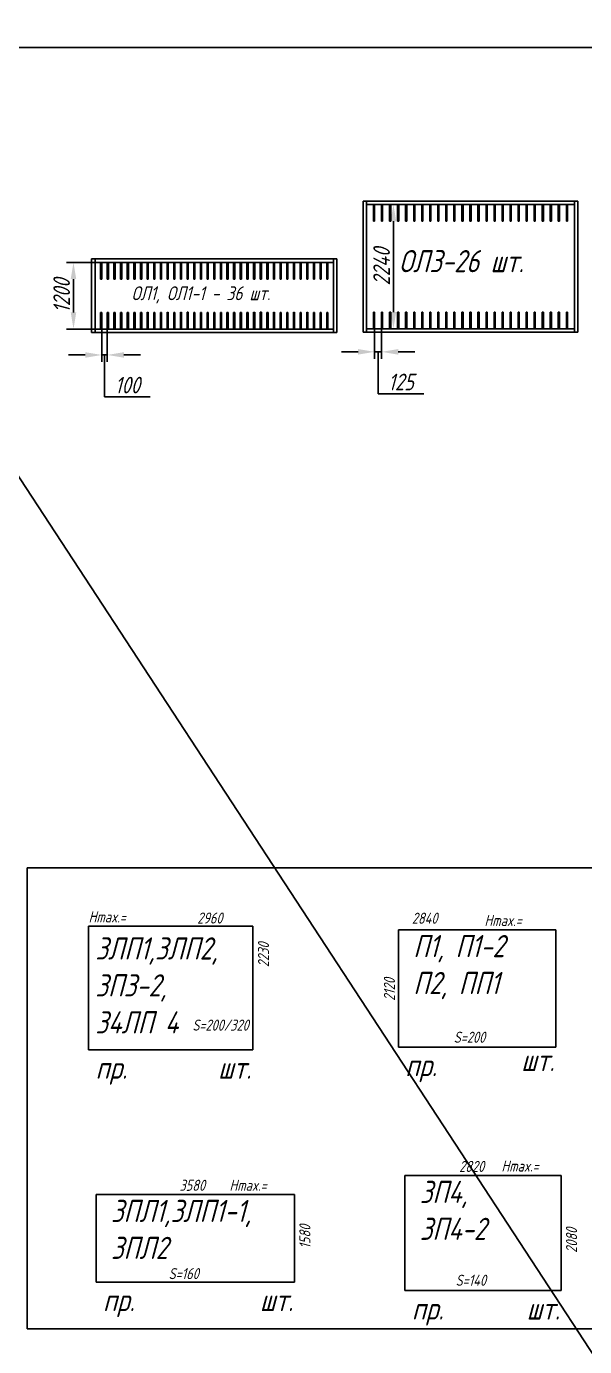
# Model space of a CAD drawing. Header units: millimetres. Extents: x -80926 to 207199, y -554506 to -32322.
# Drawn here: x -10961 to -887, y -168550 to -144722 of the extents above; entities that cross this region are included whole.
import ezdxf

# ---------------------------------------------------------------- set-up
doc = ezdxf.new("R2010")
doc.units = ezdxf.units.MM
doc.styles.add('GOST 2.304', font='CS_Gost2304.shx', dxfattribs={"oblique": 15})
doc.dimstyles.new('GOST', dxfattribs={"dimscale": 0, "dimtxt": 3, "dimasz": 3, "dimexe": 1.25, "dimexo": 0, "dimtad": 1, "dimtoh": 1, "dimdec": 3, "dimtxsty": 'GOST 2.304', "dimcen": 5, "dimadec": 3, "dimazin": 2, "dimtfac": 0.75, "dimtdec": 4, "dimtmove": 1, "dimatfit": 3, "dimfxl": 0, "dimtolj": 1, "dimarcsym": 0})

# ---------------------------------------------------------------- blocks, each defined once
blk = doc.blocks.new('*D35')
at = {"color": 0, "lineweight": -2}
for p, q in [((-9600, -150184), (-9600, -150777)), ((-9500, -150184), (-9500, -150777)), ((-9900, -150652), (-10200, -150652)), ((-9600, -150652), (-9500, -150652)), ((-9600, -150652), (-9500, -150652)), ((-9550, -150652), (-9550, -151408)), ((-9200, -150652), (-8900, -150652)), ((-9550, -151408), (-8725, -151408))]:
    blk.add_line(p, q, dxfattribs=at)
at = {"color": 0}
for points in [[(-9900, -150602), (-9900, -150702), (-9600, -150652)], [(-9200, -150602), (-9200, -150702), (-9500, -150652)]]:
    blk.add_solid(points, dxfattribs=at)
at = {"layer": 'Defpoints', "color": 0}
for p in [(-9600, -150184), (-9500, -150184), (-9500, -150652)]:
    blk.add_point(p, dxfattribs=at)
at = {"color": 0, "insert": (-9138, -151196), "char_height": 300, "attachment_point": 5, "style": 'GOST 2.304'}
blk.add_mtext('\\A1;100', dxfattribs=at)
blk = doc.blocks.new('*D36')
at = {"color": 0, "lineweight": -2}
for p, q in [((-4676, -150179), (-4676, -150721)), ((-4551, -150179), (-4551, -150721)), ((-4976, -150596), (-5276, -150596)), ((-4676, -150596), (-4551, -150596)), ((-4676, -150596), (-4551, -150596)), ((-4613, -150596), (-4613, -151352)), ((-4251, -150596), (-3951, -150596)), ((-4613, -151352), (-3787, -151352))]:
    blk.add_line(p, q, dxfattribs=at)
at = {"color": 0}
for points in [[(-4976, -150546), (-4976, -150646), (-4676, -150596)], [(-4251, -150546), (-4251, -150646), (-4551, -150596)]]:
    blk.add_solid(points, dxfattribs=at)
at = {"layer": 'Defpoints', "color": 0}
for p in [(-4676, -150179), (-4551, -150179), (-4551, -150596)]:
    blk.add_point(p, dxfattribs=at)
at = {"color": 0, "insert": (-4200, -151140), "char_height": 300, "attachment_point": 5, "style": 'GOST 2.304'}
blk.add_mtext('\\A1;125', dxfattribs=at)
blk = doc.blocks.new('*D40')
at = {"color": 0, "lineweight": -2}
for p, q in [((-9720, -148984), (-10236, -148984)), ((-10111, -149284), (-10111, -149884)), ((-9720, -150184), (-10236, -150184))]:
    blk.add_line(p, q, dxfattribs=at)
at = {"color": 0}
for points in [[(-10161, -149284), (-10061, -149284), (-10111, -148984)], [(-10161, -149884), (-10061, -149884), (-10111, -150184)]]:
    blk.add_solid(points, dxfattribs=at)
at = {"layer": 'Defpoints', "color": 0}
for p in [(-9720, -148984), (-10111, -150184), (-9720, -150184)]:
    blk.add_point(p, dxfattribs=at)
at = {"color": 0, "insert": (-10324, -149584), "char_height": 300, "attachment_point": 5, "rotation": 90, "style": 'GOST 2.304'}
blk.add_mtext('\\A1;1200', dxfattribs=at)
blk = doc.blocks.new('*D41')
at = {"color": 0, "lineweight": -2}
for p, q in [((-4821, -147939), (-4212, -147939)), ((-4337, -148239), (-4337, -149879)), ((-4821, -150179), (-4212, -150179))]:
    blk.add_line(p, q, dxfattribs=at)
at = {"color": 0}
for points in [[(-4387, -148239), (-4287, -148239), (-4337, -147939)], [(-4387, -149879), (-4287, -149879), (-4337, -150179)]]:
    blk.add_solid(points, dxfattribs=at)
at = {"layer": 'Defpoints', "color": 0}
for p in [(-4821, -147939), (-4821, -150179), (-4337, -150179)]:
    blk.add_point(p, dxfattribs=at)
at = {"color": 0, "insert": (-4550, -149059), "char_height": 300, "attachment_point": 5, "rotation": 90, "style": 'GOST 2.304'}
blk.add_mtext('\\A1;2240', dxfattribs=at)

msp = doc.modelspace()

# ---------------------------------------------------------------- linework, layer by layer
at = {"ltscale": 15}
msp.add_line((-80925.7912, -46202.1026), (65730.3415, -270200.2531), dxfattribs=at)
for p, q in [((5892.139, -145105.4612), (-48707.861, -145105.4612)), ((-4884.938, -147875.258), (-1006.938, -147875.258)), ((-4884.938, -149878.655), (-4884.938, -147875.258)), ((-4820.938, -149878.655), (-4820.938, -147875.258)), ((-4820.938, -147939.258), (-1070.938, -147939.258)), ((-4695.938, -148239.258), (-4695.938, -147939.258)), ((-4675.938, -148239.258), (-4675.938, -147939.258)), ((-4550.938, -148239.258), (-4550.938, -147939.258)), ((-4530.938, -148239.258), (-4530.938, -147939.258)), ((-4405.938, -148239.258), (-4405.938, -147939.258)), ((-4385.938, -148239.258), (-4385.938, -147939.258)), ((-4260.938, -148239.258), (-4260.938, -147939.258)), ((-4240.938, -148239.258), (-4240.938, -147939.258)), ((-4115.938, -148239.258), (-4115.938, -147939.258)), ((-4095.938, -148239.258), (-4095.938, -147939.258)), ((-3970.938, -148239.258), (-3970.938, -147939.258)), ((-3950.938, -148239.258), (-3950.938, -147939.258)), ((-3825.938, -148239.258), (-3825.938, -147939.258)), ((-3805.938, -148239.258), (-3805.938, -147939.258)), ((-3680.938, -148239.258), (-3680.938, -147939.258)), ((-3660.938, -148239.258), (-3660.938, -147939.258)), ((-3535.938, -148239.258), (-3535.938, -147939.258)), ((-3515.938, -148239.258), (-3515.938, -147939.258)), ((-3390.938, -148239.258), (-3390.938, -147939.258)), ((-3370.938, -148239.258), (-3370.938, -147939.258)), ((-3245.938, -148239.258), (-3245.938, -147939.258)), ((-3225.938, -148239.258), (-3225.938, -147939.258)), ((-3100.938, -148239.258), (-3100.938, -147939.258)), ((-3080.938, -148239.258), (-3080.938, -147939.258)), ((-2955.938, -148239.258), (-2955.938, -147939.258)), ((-2935.938, -148239.258), (-2935.938, -147939.258)), ((-2810.938, -148239.258), (-2810.938, -147939.258)), ((-2790.938, -148239.258), (-2790.938, -147939.258)), ((-2665.938, -148239.258), (-2665.938, -147939.258)), ((-2645.938, -148239.258), (-2645.938, -147939.258)), ((-2520.938, -148239.258), (-2520.938, -147939.258)), ((-2500.938, -148239.258), (-2500.938, -147939.258)), ((-2375.938, -148239.258), (-2375.938, -147939.258)), ((-2355.938, -148239.258), (-2355.938, -147939.258)), ((-2230.938, -148239.258), (-2230.938, -147939.258)), ((-2210.938, -148239.258), (-2210.938, -147939.258)), ((-2085.938, -148239.258), (-2085.938, -147939.258)), ((-2065.938, -148239.258), (-2065.938, -147939.258)), ((-1940.938, -148239.258), (-1940.938, -147939.258)), ((-1920.938, -148239.258), (-1920.938, -147939.258)), ((-1795.938, -148239.258), (-1795.938, -147939.258)), ((-1775.938, -148239.258), (-1775.938, -147939.258)), ((-1650.938, -148239.258), (-1650.938, -147939.258)), ((-1630.938, -148239.258), (-1630.938, -147939.258)), ((-1505.938, -148239.258), (-1505.938, -147939.258)), ((-1485.938, -148239.258), (-1485.938, -147939.258)), ((-1360.938, -148239.258), (-1360.938, -147939.258)), ((-1340.938, -148239.258), (-1340.938, -147939.258)), ((-1215.938, -148239.258), (-1215.938, -147939.258)), ((-1195.938, -148239.258), (-1195.938, -147939.258)), ((-1070.938, -150243.258), (-1070.938, -147875.258)), ((-1006.938, -150243.258), (-1006.938, -147875.258)), ((-4695.938, -148238.655), (-4675.938, -148238.655)), ((-4550.938, -148238.655), (-4530.938, -148238.655)), ((-4405.938, -148238.655), (-4385.938, -148238.655)), ((-4260.938, -148238.655), (-4240.938, -148238.655)), ((-4115.938, -148238.655), (-4095.938, -148238.655)), ((-3970.938, -148238.655), (-3950.938, -148238.655)), ((-3825.938, -148238.655), (-3805.938, -148238.655)), ((-3680.938, -148238.655), (-3660.938, -148238.655)), ((-3535.938, -148238.655), (-3515.938, -148238.655)), ((-3390.938, -148238.655), (-3370.938, -148238.655)), ((-3245.938, -148238.655), (-3225.938, -148238.655)), ((-3100.938, -148238.655), (-3080.938, -148238.655)), ((-2955.938, -148238.655), (-2935.938, -148238.655)), ((-2810.938, -148238.655), (-2790.938, -148238.655)), ((-2665.938, -148238.655), (-2645.938, -148238.655)), ((-2520.938, -148238.655), (-2500.938, -148238.655)), ((-2375.938, -148238.655), (-2355.938, -148238.655)), ((-2230.938, -148238.655), (-2210.938, -148238.655)), ((-2085.938, -148238.655), (-2065.938, -148238.655)), ((-1940.938, -148238.655), (-1920.938, -148238.655)), ((-1795.938, -148238.655), (-1775.938, -148238.655)), ((-1650.938, -148238.655), (-1630.938, -148238.655)), ((-1505.938, -148238.655), (-1485.938, -148238.655)), ((-1360.938, -148238.655), (-1340.938, -148238.655)), ((-1215.938, -148238.655), (-1195.938, -148238.655)), ((-9784.3227, -149283.5704), (-9784.3227, -148920.1734)), ((-9784.3227, -148920.1734), (-5356.3227, -148920.1734)), ((-9720.3227, -149283.5704), (-9720.3227, -148920.1734)), ((-5420.3227, -150248.1734), (-5420.3227, -148920.1734)), ((-5356.3227, -149283.5704), (-5356.3227, -148920.1734)), ((-9720.3227, -148984.1734), (-5420.3227, -148984.1734)), ((-9620.3227, -149284.7765), (-9620.3227, -148984.7765)), ((-9600.3227, -149284.7765), (-9600.3227, -148984.7765)), ((-9500.3227, -149285.3795), (-9500.3227, -148985.3795)), ((-9480.3227, -149285.3795), (-9480.3227, -148985.3795)), ((-9380.3227, -149284.7765), (-9380.3227, -148984.7765)), ((-9360.3227, -149284.7765), (-9360.3227, -148984.7765)), ((-9260.3227, -149285.3795), (-9260.3227, -148985.3795)), ((-9240.3227, -149285.3795), (-9240.3227, -148985.3795)), ((-9140.3227, -149285.3795), (-9140.3227, -148985.3795)), ((-9120.3227, -149285.3795), (-9120.3227, -148985.3795)), ((-9020.3227, -149285.3795), (-9020.3227, -148985.3795)), ((-9000.3227, -149285.3795), (-9000.3227, -148985.3795)), ((-8900.3227, -149285.3795), (-8900.3227, -148985.3795)), ((-8880.3227, -149285.3795), (-8880.3227, -148985.3795)), ((-8780.3227, -149285.9825), (-8780.3227, -148985.9825)), ((-8760.3227, -149285.9825), (-8760.3227, -148985.9825)), ((-8660.3227, -149285.3795), (-8660.3227, -148985.3795)), ((-8640.3227, -149285.3795), (-8640.3227, -148985.3795)), ((-8540.3227, -149285.3795), (-8540.3227, -148985.3795)), ((-8520.3227, -149285.3795), (-8520.3227, -148985.3795)), ((-8420.3227, -149285.9825), (-8420.3227, -148985.9825)), ((-8400.3227, -149285.9825), (-8400.3227, -148985.9825)), ((-8300.3227, -149285.3795), (-8300.3227, -148985.3795)), ((-8280.3227, -149285.3795), (-8280.3227, -148985.3795)), ((-8180.3227, -149285.9825), (-8180.3227, -148985.9825)), ((-8160.3227, -149285.9825), (-8160.3227, -148985.9825)), ((-8060.3227, -149286.5856), (-8060.3227, -148986.5856)), ((-8040.3227, -149286.5856), (-8040.3227, -148986.5856)), ((-7940.3227, -149285.3795), (-7940.3227, -148985.3795)), ((-7920.3227, -149285.3795), (-7920.3227, -148985.3795)), ((-7820.3227, -149285.3795), (-7820.3227, -148985.3795)), ((-7800.3227, -149285.3795), (-7800.3227, -148985.3795)), ((-7700.3227, -149285.3795), (-7700.3227, -148985.3795)), ((-7680.3227, -149285.3795), (-7680.3227, -148985.3795)), ((-7580.3227, -149285.3795), (-7580.3227, -148985.3795)), ((-7560.3227, -149285.3795), (-7560.3227, -148985.3795)), ((-7460.3227, -149285.3795), (-7460.3227, -148985.3795)), ((-7440.3227, -149285.3795), (-7440.3227, -148985.3795)), ((-7340.3227, -149285.3795), (-7340.3227, -148985.3795)), ((-7320.3227, -149285.3795), (-7320.3227, -148985.3795)), ((-7220.3227, -149285.3795), (-7220.3227, -148985.3795)), ((-7200.3227, -149285.3795), (-7200.3227, -148985.3795)), ((-7100.3227, -149285.3795), (-7100.3227, -148985.3795)), ((-7080.3227, -149285.3795), (-7080.3227, -148985.3795)), ((-6980.3227, -149285.3795), (-6980.3227, -148985.3795)), ((-6960.3227, -149285.3795), (-6960.3227, -148985.3795)), ((-6860.3227, -149285.9825), (-6860.3227, -148985.9825)), ((-6840.3227, -149285.9825), (-6840.3227, -148985.9825)), ((-6740.3227, -149286.5856), (-6740.3227, -148986.5856)), ((-6720.3227, -149286.5856), (-6720.3227, -148986.5856)), ((-6620.3227, -149285.3795), (-6620.3227, -148985.3795)), ((-6600.3227, -149285.3795), (-6600.3227, -148985.3795)), ((-6500.3227, -149285.9825), (-6500.3227, -148985.9825)), ((-6480.3227, -149285.9825), (-6480.3227, -148985.9825)), ((-6380.3227, -149285.3795), (-6380.3227, -148985.3795)), ((-6360.3227, -149285.3795), (-6360.3227, -148985.3795)), ((-6260.3227, -149285.3795), (-6260.3227, -148985.3795)), ((-6240.3227, -149285.3795), (-6240.3227, -148985.3795)), ((-6140.3227, -149285.9825), (-6140.3227, -148985.9825)), ((-6120.3227, -149285.9825), (-6120.3227, -148985.9825)), ((-6020.3227, -149285.3795), (-6020.3227, -148985.3795)), ((-6000.3227, -149285.3795), (-6000.3227, -148985.3795)), ((-5900.3227, -149285.9825), (-5900.3227, -148985.9825)), ((-5880.3227, -149285.9825), (-5880.3227, -148985.9825)), ((-5780.3227, -149285.3795), (-5780.3227, -148985.3795)), ((-5760.3227, -149285.3795), (-5760.3227, -148985.3795)), ((-5660.3227, -149285.3795), (-5660.3227, -148985.3795)), ((-5640.3227, -149285.3795), (-5640.3227, -148985.3795)), ((-5540.3227, -149285.3795), (-5540.3227, -148985.3795)), ((-5520.3227, -149285.3795), (-5520.3227, -148985.3795)), ((-9784.3227, -149283.5704), (-9784.3227, -150248.1734)), ((-9720.3227, -149283.5704), (-9720.3227, -150248.1734)), ((-9620.3227, -149284.1734), (-9600.3227, -149284.1734)), ((-9500.3227, -149284.7765), (-9480.3227, -149284.7765)), ((-9380.3227, -149284.1734), (-9360.3227, -149284.1734)), ((-9260.3227, -149284.7765), (-9240.3227, -149284.7765)), ((-9140.3227, -149284.7765), (-9120.3227, -149284.7765)), ((-9020.3227, -149284.7765), (-9000.3227, -149284.7765)), ((-8900.3227, -149284.7765), (-8880.3227, -149284.7765)), ((-8780.3227, -149285.3795), (-8760.3227, -149285.3795)), ((-8660.3227, -149284.7765), (-8640.3227, -149284.7765)), ((-8540.3227, -149284.7765), (-8520.3227, -149284.7765)), ((-8420.3227, -149285.3795), (-8400.3227, -149285.3795)), ((-8300.3227, -149284.7765), (-8280.3227, -149284.7765)), ((-8180.3227, -149285.3795), (-8160.3227, -149285.3795)), ((-8060.3227, -149285.9825), (-8040.3227, -149285.9825)), ((-7940.3227, -149284.7765), (-7920.3227, -149284.7765)), ((-7820.3227, -149284.7765), (-7800.3227, -149284.7765)), ((-7700.3227, -149284.7765), (-7680.3227, -149284.7765)), ((-7580.3227, -149284.7765), (-7560.3227, -149284.7765)), ((-7460.3227, -149284.7765), (-7440.3227, -149284.7765)), ((-7340.3227, -149284.7765), (-7320.3227, -149284.7765)), ((-7220.3227, -149284.7765), (-7200.3227, -149284.7765)), ((-7100.3227, -149284.7765), (-7080.3227, -149284.7765)), ((-6980.3227, -149284.7765), (-6960.3227, -149284.7765)), ((-6860.3227, -149285.3795), (-6840.3227, -149285.3795)), ((-6740.3227, -149285.9825), (-6720.3227, -149285.9825)), ((-6620.3227, -149284.7765), (-6600.3227, -149284.7765)), ((-6500.3227, -149285.3795), (-6480.3227, -149285.3795)), ((-6380.3227, -149284.7765), (-6360.3227, -149284.7765)), ((-6260.3227, -149284.7765), (-6240.3227, -149284.7765)), ((-6140.3227, -149285.3795), (-6120.3227, -149285.3795)), ((-6020.3227, -149284.7765), (-6000.3227, -149284.7765)), ((-5900.3227, -149285.3795), (-5880.3227, -149285.3795)), ((-5780.3227, -149284.7765), (-5760.3227, -149284.7765)), ((-5660.3227, -149284.7765), (-5640.3227, -149284.7765)), ((-5540.3227, -149284.7765), (-5520.3227, -149284.7765)), ((-5356.3227, -149283.5704), (-5356.3227, -150248.1734)), ((-9620.3227, -149883.5704), (-9620.3227, -150183.5704)), ((-9620.3227, -149884.1734), (-9600.3227, -149884.1734)), ((-9600.3227, -149883.5704), (-9600.3227, -150183.5704)), ((-9500.3227, -149882.9674), (-9500.3227, -150182.9674)), ((-9500.3227, -149883.5704), (-9480.3227, -149883.5704)), ((-9480.3227, -149882.9674), (-9480.3227, -150182.9674)), ((-9380.3227, -149883.5704), (-9380.3227, -150183.5704)), ((-9380.3227, -149884.1734), (-9360.3227, -149884.1734)), ((-9360.3227, -149883.5704), (-9360.3227, -150183.5704)), ((-9260.3227, -149882.9674), (-9260.3227, -150182.9674)), ((-9260.3227, -149883.5704), (-9240.3227, -149883.5704)), ((-9240.3227, -149882.9674), (-9240.3227, -150182.9674)), ((-9140.3227, -149882.9674), (-9140.3227, -150182.9674)), ((-9140.3227, -149883.5704), (-9120.3227, -149883.5704)), ((-9120.3227, -149882.9674), (-9120.3227, -150182.9674)), ((-9020.3227, -149882.9674), (-9020.3227, -150182.9674)), ((-9020.3227, -149883.5704), (-9000.3227, -149883.5704)), ((-9000.3227, -149882.9674), (-9000.3227, -150182.9674)), ((-8900.3227, -149882.9674), (-8900.3227, -150182.9674)), ((-8900.3227, -149883.5704), (-8880.3227, -149883.5704)), ((-8880.3227, -149882.9674), (-8880.3227, -150182.9674)), ((-8780.3227, -149882.3643), (-8780.3227, -150182.3643)), ((-8780.3227, -149882.9674), (-8760.3227, -149882.9674)), ((-8760.3227, -149882.3643), (-8760.3227, -150182.3643)), ((-8660.3227, -149882.9674), (-8660.3227, -150182.9674)), ((-8660.3227, -149883.5704), (-8640.3227, -149883.5704)), ((-8640.3227, -149882.9674), (-8640.3227, -150182.9674)), ((-8540.3227, -149882.9674), (-8540.3227, -150182.9674)), ((-8540.3227, -149883.5704), (-8520.3227, -149883.5704)), ((-8520.3227, -149882.9674), (-8520.3227, -150182.9674)), ((-8420.3227, -149882.3643), (-8420.3227, -150182.3643)), ((-8420.3227, -149882.9674), (-8400.3227, -149882.9674)), ((-8400.3227, -149882.3643), (-8400.3227, -150182.3643)), ((-8300.3227, -149882.9674), (-8300.3227, -150182.9674)), ((-8300.3227, -149883.5704), (-8280.3227, -149883.5704)), ((-8280.3227, -149882.9674), (-8280.3227, -150182.9674)), ((-8180.3227, -149882.3643), (-8180.3227, -150182.3643)), ((-8180.3227, -149882.9674), (-8160.3227, -149882.9674)), ((-8160.3227, -149882.3643), (-8160.3227, -150182.3643)), ((-8060.3227, -149881.7613), (-8060.3227, -150181.7613)), ((-8060.3227, -149882.3643), (-8040.3227, -149882.3643)), ((-8040.3227, -149881.7613), (-8040.3227, -150181.7613)), ((-7940.3227, -149882.9674), (-7940.3227, -150182.9674)), ((-7940.3227, -149883.5704), (-7920.3227, -149883.5704)), ((-7920.3227, -149882.9674), (-7920.3227, -150182.9674)), ((-7820.3227, -149882.9674), (-7820.3227, -150182.9674)), ((-7820.3227, -149883.5704), (-7800.3227, -149883.5704)), ((-7800.3227, -149882.9674), (-7800.3227, -150182.9674)), ((-7700.3227, -149882.9674), (-7700.3227, -150182.9674)), ((-7700.3227, -149883.5704), (-7680.3227, -149883.5704)), ((-7680.3227, -149882.9674), (-7680.3227, -150182.9674)), ((-7580.3227, -149882.9674), (-7580.3227, -150182.9674)), ((-7580.3227, -149883.5704), (-7560.3227, -149883.5704)), ((-7560.3227, -149882.9674), (-7560.3227, -150182.9674)), ((-7460.3227, -149882.9674), (-7460.3227, -150182.9674)), ((-7460.3227, -149883.5704), (-7440.3227, -149883.5704)), ((-7440.3227, -149882.9674), (-7440.3227, -150182.9674)), ((-7340.3227, -149882.9674), (-7340.3227, -150182.9674)), ((-7340.3227, -149883.5704), (-7320.3227, -149883.5704)), ((-7320.3227, -149882.9674), (-7320.3227, -150182.9674)), ((-7220.3227, -149882.9674), (-7220.3227, -150182.9674)), ((-7220.3227, -149883.5704), (-7200.3227, -149883.5704)), ((-7200.3227, -149882.9674), (-7200.3227, -150182.9674)), ((-7100.3227, -149882.9674), (-7100.3227, -150182.9674)), ((-7100.3227, -149883.5704), (-7080.3227, -149883.5704)), ((-7080.3227, -149882.9674), (-7080.3227, -150182.9674)), ((-6980.3227, -149882.9674), (-6980.3227, -150182.9674)), ((-6980.3227, -149883.5704), (-6960.3227, -149883.5704)), ((-6960.3227, -149882.9674), (-6960.3227, -150182.9674)), ((-6860.3227, -149882.3643), (-6860.3227, -150182.3643)), ((-6860.3227, -149882.9674), (-6840.3227, -149882.9674)), ((-6840.3227, -149882.3643), (-6840.3227, -150182.3643)), ((-6740.3227, -149881.7613), (-6740.3227, -150181.7613)), ((-6740.3227, -149882.3643), (-6720.3227, -149882.3643)), ((-6720.3227, -149881.7613), (-6720.3227, -150181.7613)), ((-6620.3227, -149882.9674), (-6620.3227, -150182.9674)), ((-6620.3227, -149883.5704), (-6600.3227, -149883.5704)), ((-6600.3227, -149882.9674), (-6600.3227, -150182.9674)), ((-6500.3227, -149882.3643), (-6500.3227, -150182.3643)), ((-6500.3227, -149882.9674), (-6480.3227, -149882.9674)), ((-6480.3227, -149882.3643), (-6480.3227, -150182.3643)), ((-6380.3227, -149882.9674), (-6380.3227, -150182.9674)), ((-6380.3227, -149883.5704), (-6360.3227, -149883.5704)), ((-6360.3227, -149882.9674), (-6360.3227, -150182.9674)), ((-6260.3227, -149882.9674), (-6260.3227, -150182.9674)), ((-6260.3227, -149883.5704), (-6240.3227, -149883.5704)), ((-6240.3227, -149882.9674), (-6240.3227, -150182.9674)), ((-6140.3227, -149882.3643), (-6140.3227, -150182.3643)), ((-6140.3227, -149882.9674), (-6120.3227, -149882.9674)), ((-6120.3227, -149882.3643), (-6120.3227, -150182.3643)), ((-6020.3227, -149882.9674), (-6020.3227, -150182.9674)), ((-6020.3227, -149883.5704), (-6000.3227, -149883.5704)), ((-6000.3227, -149882.9674), (-6000.3227, -150182.9674)), ((-5900.3227, -149882.3643), (-5900.3227, -150182.3643)), ((-5900.3227, -149882.9674), (-5880.3227, -149882.9674)), ((-5880.3227, -149882.3643), (-5880.3227, -150182.3643)), ((-5780.3227, -149882.9674), (-5780.3227, -150182.9674)), ((-5780.3227, -149883.5704), (-5760.3227, -149883.5704)), ((-5760.3227, -149882.9674), (-5760.3227, -150182.9674)), ((-5660.3227, -149882.9674), (-5660.3227, -150182.9674)), ((-5660.3227, -149883.5704), (-5640.3227, -149883.5704)), ((-5640.3227, -149882.9674), (-5640.3227, -150182.9674)), ((-5540.3227, -149882.9674), (-5540.3227, -150182.9674)), ((-5540.3227, -149883.5704), (-5520.3227, -149883.5704)), ((-5520.3227, -149882.9674), (-5520.3227, -150182.9674)), ((-4884.938, -149878.655), (-4884.938, -150243.258)), ((-4820.938, -149878.655), (-4820.938, -150243.258)), ((-4695.938, -149879.258), (-4695.938, -150179.258)), ((-4695.938, -149879.861), (-4675.938, -149879.861)), ((-4675.938, -149879.258), (-4675.938, -150179.258)), ((-4550.938, -149879.258), (-4550.938, -150179.258)), ((-4550.938, -149879.861), (-4530.938, -149879.861)), ((-4530.938, -149879.258), (-4530.938, -150179.258)), ((-4405.938, -149879.258), (-4405.938, -150179.258)), ((-4405.938, -149879.861), (-4385.938, -149879.861)), ((-4385.938, -149879.258), (-4385.938, -150179.258)), ((-4260.938, -149879.258), (-4260.938, -150179.258)), ((-4260.938, -149879.861), (-4240.938, -149879.861)), ((-4240.938, -149879.258), (-4240.938, -150179.258)), ((-4115.938, -149879.258), (-4115.938, -150179.258)), ((-4115.938, -149879.861), (-4095.938, -149879.861)), ((-4095.938, -149879.258), (-4095.938, -150179.258)), ((-3970.938, -149879.258), (-3970.938, -150179.258)), ((-3970.938, -149879.861), (-3950.938, -149879.861)), ((-3950.938, -149879.258), (-3950.938, -150179.258)), ((-3825.938, -149879.258), (-3825.938, -150179.258)), ((-3825.938, -149879.861), (-3805.938, -149879.861)), ((-3805.938, -149879.258), (-3805.938, -150179.258)), ((-3680.938, -149879.258), (-3680.938, -150179.258)), ((-3680.938, -149879.861), (-3660.938, -149879.861)), ((-3660.938, -149879.258), (-3660.938, -150179.258)), ((-3535.938, -149879.258), (-3535.938, -150179.258)), ((-3535.938, -149879.861), (-3515.938, -149879.861)), ((-3515.938, -149879.258), (-3515.938, -150179.258)), ((-3390.938, -149879.258), (-3390.938, -150179.258)), ((-3390.938, -149879.861), (-3370.938, -149879.861)), ((-3370.938, -149879.258), (-3370.938, -150179.258)), ((-3245.938, -149879.258), (-3245.938, -150179.258)), ((-3245.938, -149879.861), (-3225.938, -149879.861)), ((-3225.938, -149879.258), (-3225.938, -150179.258)), ((-3100.938, -149879.258), (-3100.938, -150179.258)), ((-3100.938, -149879.861), (-3080.938, -149879.861)), ((-3080.938, -149879.258), (-3080.938, -150179.258)), ((-2955.938, -149879.258), (-2955.938, -150179.258)), ((-2955.938, -149879.861), (-2935.938, -149879.861)), ((-2935.938, -149879.258), (-2935.938, -150179.258)), ((-2810.938, -149879.258), (-2810.938, -150179.258)), ((-2810.938, -149879.861), (-2790.938, -149879.861)), ((-2790.938, -149879.258), (-2790.938, -150179.258)), ((-2665.938, -149879.258), (-2665.938, -150179.258)), ((-2665.938, -149879.861), (-2645.938, -149879.861)), ((-2645.938, -149879.258), (-2645.938, -150179.258)), ((-2520.938, -149879.258), (-2520.938, -150179.258)), ((-2520.938, -149879.861), (-2500.938, -149879.861)), ((-2500.938, -149879.258), (-2500.938, -150179.258)), ((-2375.938, -149879.258), (-2375.938, -150179.258)), ((-2375.938, -149879.861), (-2355.938, -149879.861)), ((-2355.938, -149879.258), (-2355.938, -150179.258)), ((-2230.938, -149879.258), (-2230.938, -150179.258)), ((-2230.938, -149879.861), (-2210.938, -149879.861)), ((-2210.938, -149879.258), (-2210.938, -150179.258)), ((-2085.938, -149879.258), (-2085.938, -150179.258)), ((-2085.938, -149879.861), (-2065.938, -149879.861)), ((-2065.938, -149879.258), (-2065.938, -150179.258)), ((-1940.938, -149879.258), (-1940.938, -150179.258)), ((-1940.938, -149879.861), (-1920.938, -149879.861)), ((-1920.938, -149879.258), (-1920.938, -150179.258)), ((-1795.938, -149879.258), (-1795.938, -150179.258)), ((-1795.938, -149879.861), (-1775.938, -149879.861)), ((-1775.938, -149879.258), (-1775.938, -150179.258)), ((-1650.938, -149879.258), (-1650.938, -150179.258)), ((-1650.938, -149879.861), (-1630.938, -149879.861)), ((-1630.938, -149879.258), (-1630.938, -150179.258)), ((-1505.938, -149879.258), (-1505.938, -150179.258)), ((-1505.938, -149879.861), (-1485.938, -149879.861)), ((-1485.938, -149879.258), (-1485.938, -150179.258)), ((-1360.938, -149879.258), (-1360.938, -150179.258)), ((-1360.938, -149879.861), (-1340.938, -149879.861)), ((-1340.938, -149879.258), (-1340.938, -150179.258)), ((-1215.938, -149879.258), (-1215.938, -150179.258)), ((-1215.938, -149879.861), (-1195.938, -149879.861)), ((-1195.938, -149879.258), (-1195.938, -150179.258)), ((-9784.3227, -150248.1734), (-5356.3227, -150248.1734)), ((-9720.3227, -150184.1734), (-5420.3227, -150184.1734)), ((-4884.938, -150243.258), (-1006.938, -150243.258)), ((-4820.938, -150179.258), (-1070.938, -150179.258)), ((-9836.8988, -160962.3994), (-6876.8988, -160962.3994)), ((-9836.8988, -163192.3994), (-9836.8988, -160962.3994)), ((-6876.8988, -160962.3994), (-6876.8988, -163192.3994)), ((-4246.4726, -161026.5911), (-1406.4726, -161026.5911)), ((-4246.4726, -163146.5911), (-4246.4726, -161026.5911)), ((-1406.4726, -163146.5911), (-1406.4726, -161026.5911)), ((-6876.8988, -163192.3994), (-9836.8988, -163192.3994)), ((-4246.4726, -163146.5911), (-1406.4726, -163146.5911)), ((-4128.5041, -165459.2936), (-1308.5041, -165459.2936)), ((-4128.5041, -167539.2936), (-4128.5041, -165459.2936)), ((-1308.5041, -165459.2936), (-1308.5041, -167539.2936)), ((-9702.388, -165806.4971), (-6122.388, -165806.4971)), ((-9702.388, -167386.4971), (-9702.388, -165806.4971)), ((-6122.388, -165806.4971), (-6122.388, -167386.4971)), ((-6122.388, -167386.4971), (-9702.388, -167386.4971)), ((-1308.5041, -167539.2936), (-4128.5041, -167539.2936))]:
    msp.add_line(p, q)
msp.add_lwpolyline([(-10944.9997, -159910.0704), (815.0003, -159910.0704), (815.0003, -168226.0704), (-10944.9997, -168226.0704)], close=True)

# ---------------------------------------------------------------- texts
at = {"attachment_point": 1, "style": 'GOST 2.304'}
for s, insert, char_height, width in [('ОЛ3-26 шт.', (-4236.1225, -148758.9529), 400, 5504.51753), ('{\\H0.83333x;ОЛ1, ОЛ1-1 - 36 шт.}', (-9062.4007, -149413.7437), 300, 5509.146457), ('{\\Q15;Hmax.=} ', (-9836.8988, -160694.0038), 200, 5509.146457), ('  2960', (-8083.0811, -160714.7672), 200, 5509.146457), ('  2840', (-4209.899, -160718.21), 200, 5509.146457), ('{\\Q15;Hmax.=} ', (-2693.2525, -160758.1955), 200, 5509.146457), ('3ЛП1,3ЛП2,\\P3П3-2,\\P34ЛП 4 ', (-9715.5045, -161163.4931), 400, 5509.146457), ('П1, П1-2\\PП2, ПП1', (-3978.3762, -161121.1507), 400, 5509.146457), ('{\\Q15;S=200/320}  ', (-7966.2584, -162647.5446), 200, 5509.146457), ('{\\Q15;S=200}  ', (-3248.9426, -162866.3174), 200, 5509.146457), ('   пр.', (-10327.3369, -163314.9627), 400, 5509.146457), ('   шт.', (-8116.4043, -163314.9627), 400, 5509.146457), ('   пр.', (-4736.9107, -163269.1544), 400, 5509.146457), ('   шт.', (-2645.9781, -163178.2809), 400, 5509.146457), ('  2820', (-3356.5327, -165198.1631), 200, 5509.146457), ('{\\Q15;Hmax.=} ', (-2386.6331, -165190.898), 200, 5509.146457), ('  3580', (-8404.4175, -165538.4787), 200, 5509.146457), ('{\\Q15;Hmax.=} ', (-7295.7614, -165538.1015), 200, 5509.146457), ('3П4,\\P3П4-2 ', (-3860.0702, -165557.7683), 400, 5509.146457), ('3ПЛ1,3ЛП1-1,\\P3ПЛ2', (-9434.2916, -165901.0567), 400, 5509.146457), ('{\\Q15;S=160}  ', (-8394.1665, -167132.7559), 200, 5509.146457), ('{\\Q15;S=140}  ', (-3214.8075, -167252.2344), 200, 5509.146457), ('   пр.', (-10192.8261, -167509.0604), 400, 5509.146457), ('   шт.', (-7361.8935, -167509.0604), 400, 5509.146457), ('   пр.', (-4618.9422, -167661.8569), 400, 5509.146457), ('   шт.', (-2548.0096, -167661.8569), 400, 5509.146457)]:
    msp.add_mtext(s, dxfattribs=dict(at, insert=insert, char_height=char_height, width=width))
at = {"char_height": 200, "width": 5509.146457, "attachment_point": 1, "rotation": 90, "style": 'GOST 2.304'}
for s, insert in [('  2230', (-6781.368, -161905.5841)), ('2120', (-4509.3212, -162309.7272)), ('1580', (-6034.3749, -166780.9882)), ('  2080', (-1222.1792, -167064.6969))]:
    msp.add_mtext(s, dxfattribs=dict(at, insert=insert))

# ---------------------------------------------------------------- dimensions: what is measured, and where the dimension line sits
for base, p1, p2, picture, middle in [((-4337.4545, -150179.258), (-4820.938, -147939.258), (-4820.938, -150179.258), '*D41', (-4549.9545, -149059.258)), ((-10111.2503, -150184.1734), (-9720.3227, -148984.1734), (-9720.3227, -150184.1734), '*D40', (-10323.7503, -149584.1734))]:
    dim = msp.add_linear_dim(base=base, p1=p1, p2=p2, angle=90, dimstyle='GOST', override={"dimscale": 100})
    dim.commit()
    dim.dimension.update_dxf_attribs({"geometry": picture, "text_midpoint": middle})
for base, p1, p2, picture, middle in [((-9500.3227, -150651.9314), (-9600.3227, -150183.5704), (-9500.3227, -150183.5704), '*D35', (-9487.8227, -151195.6814)), ((-4550.938, -150596.1081), (-4675.938, -150179.258), (-4550.938, -150179.258), '*D36', (-4550.938, -151139.8581))]:
    dim = msp.add_linear_dim(base=base, p1=p1, p2=p2, dimstyle='GOST', override={"dimscale": 100})
    dim.commit()
    dim.dimension.update_dxf_attribs({"geometry": picture, "text_midpoint": middle})

doc.saveas('drawing.dxf')
